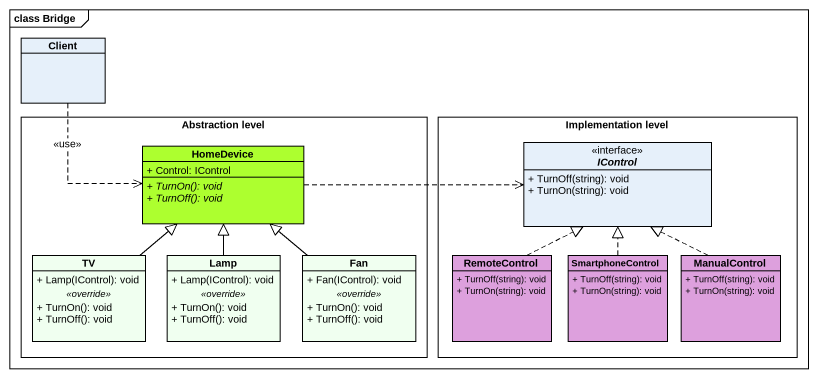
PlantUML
@startuml
mainframe class Bridge
hide circle
hide empty members
skinparam classAttributeIconSize 0
class Client
rectangle "Abstraction level" as Abstraction_level {
  class HomeDevice #ADFF2F {
    + Control: IControl
    {abstract} + TurnOn(): void
    {abstract} + TurnOff(): void
  }
  class TV #F0FFF0 {
    + Lamp(IControl): void
    .. <<override>> ..
    + TurnOn(): void
    + TurnOff(): void
  }
  class Lamp #F0FFF0 {
    + Lamp(IControl): void
    .. <<override>> ..
    + TurnOn(): void
    + TurnOff(): void
  }
  class Fan #F0FFF0 {
    + Fan(IControl): void
    .. <<override>> ..
    + TurnOn(): void
    + TurnOff(): void
  }
}
rectangle "Implementation level" as Implementation_level {
  interface IControl {
    + TurnOff(string): void
    + TurnOn(string): void
  }
  class RemoteControl #DDA0DD {
    + TurnOff(string): void
    + TurnOn(string): void
  }
  class SmartphoneControl #DDA0DD {
    + TurnOff(string): void
    + TurnOn(string): void
  }
  class ManualControl #DDA0DD {
    + TurnOff(string): void
    + TurnOn(string): void
  }
}
Client ..> HomeDevice : <<use>>
HomeDevice .right.> IControl
TV -up-|> HomeDevice
Lamp -up-|> HomeDevice
Fan -up-|> HomeDevice
RemoteControl .up.|> IControl
SmartphoneControl .up.|> IControl
ManualControl .up.|> IControl
@enduml
